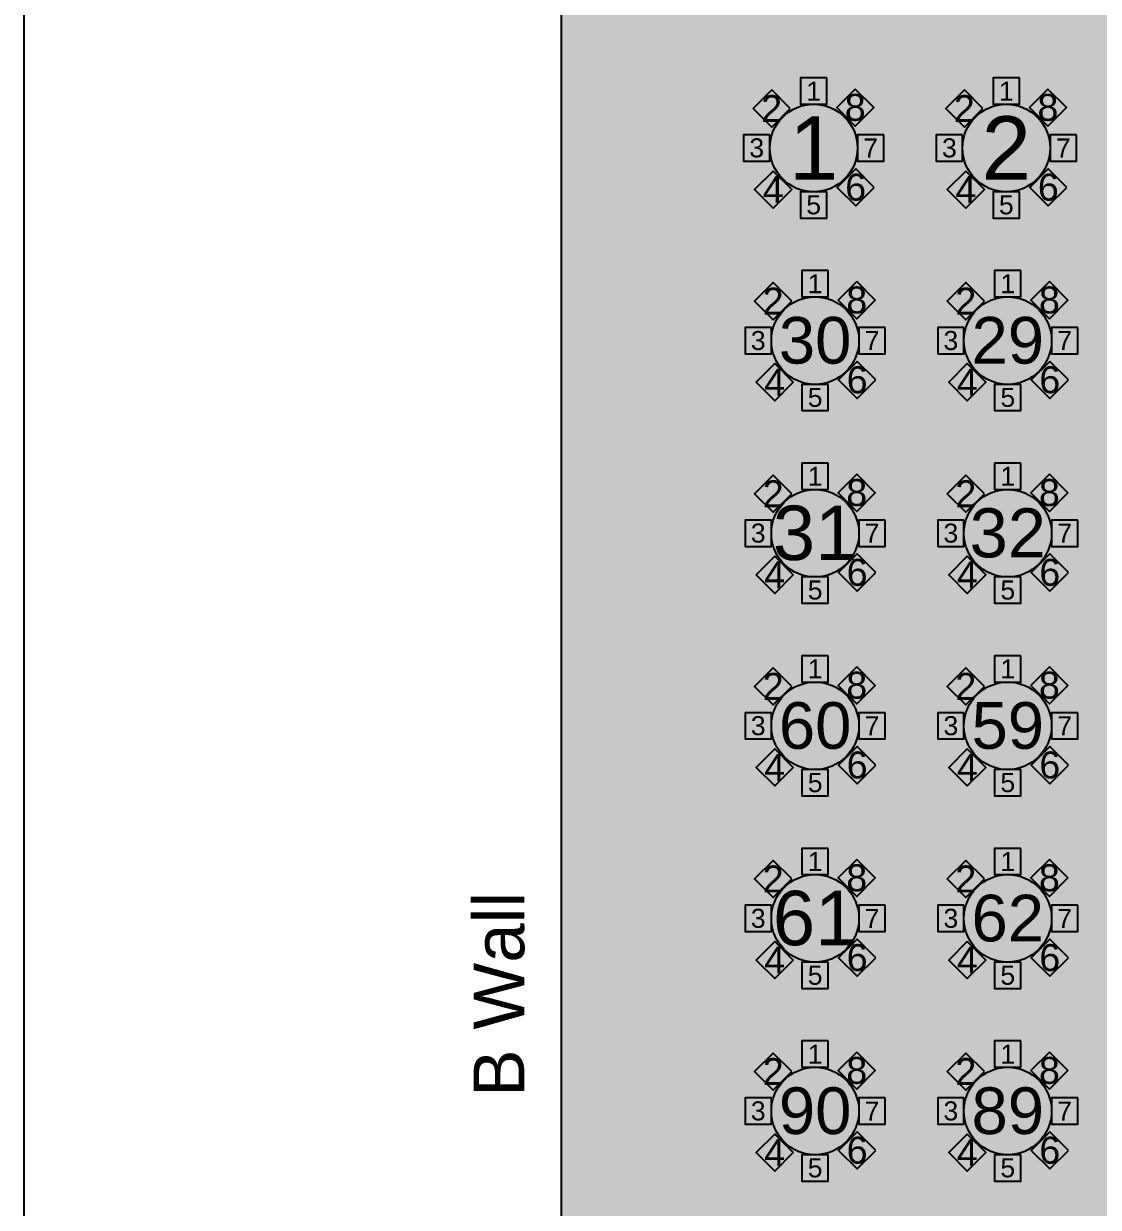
# Model space of a CAD drawing. Header units: feet. Extents: x 280 to 544, y 563 to 815.
# Drawn here: x 279.9 to 341.2, y 679.7 to 747.3 of the extents above; entities that cross this region are included whole.
import ezdxf
from ezdxf.enums import TextEntityAlignment as Align

# ---------------------------------------------------------------- set-up
doc = ezdxf.new("R2010")
doc.units = ezdxf.units.FT
doc.header["$MEASUREMENT"] = 0
for name, color, linetype in [('[labels]', 7, 'Continuous'), ('Background', 7, 'Continuous'), ('Border', 7, 'Continuous'), ('Building', 7, 'Continuous'), ('Layer 1', 7, 'Continuous')]:
    doc.layers.add(name, color=color, linetype=linetype)
doc.styles.add('Arial', font='Arial.ttf')

msp = doc.modelspace()

# ---------------------------------------------------------------- hatches: boundary and pattern name
at = {"layer": 'Background', "lineweight": 0, "true_color": 0xe6e6e6, "transparency": 33554687}
h = msp.add_hatch(color=254, dxfattribs=at)
h.dxf.hatch_style = 1
h.paths.add_polyline_path([(491.791, 760.881), (310.541, 760.881), (310.541, 592.714), (491.791, 592.714)])
at = {"layer": 'Layer 1', "lineweight": 0, "true_color": 0xd5a6bd, "transparency": 33554687}
h = msp.add_hatch(color=9, dxfattribs=at)
edge = h.paths.add_edge_path(flags=0)
edge.add_ellipse((324.957, 740.204), major_axis=(2.5, 0), ratio=1, start_angle=0.00573, end_angle=360, ccw=False)
edge.add_line((327.457, 740.204), (327.457, 740.204))
h = msp.add_hatch(color=9, dxfattribs=at)
edge = h.paths.add_edge_path(flags=0)
edge.add_ellipse((335.957, 740.204), major_axis=(2.5, 0), ratio=1, start_angle=0.00573, end_angle=360, ccw=False)
edge.add_line((338.457, 740.204), (338.457, 740.204))
h = msp.add_hatch(color=9, dxfattribs=at)
edge = h.paths.add_edge_path(flags=0)
edge.add_ellipse((325.041, 729.204), major_axis=(2.5, 0), ratio=1, start_angle=0.00573, end_angle=360, ccw=False)
edge.add_line((327.54, 729.204), (327.541, 729.204))
h = msp.add_hatch(color=9, dxfattribs=at)
edge = h.paths.add_edge_path(flags=0)
edge.add_ellipse((336.041, 729.204), major_axis=(2.5, 0), ratio=1, start_angle=0.00573, end_angle=360, ccw=False)
edge.add_line((338.54, 729.204), (338.541, 729.204))
h = msp.add_hatch(color=9, dxfattribs=at)
edge = h.paths.add_edge_path(flags=0)
edge.add_ellipse((325.041, 718.204), major_axis=(2.5, 0), ratio=1, start_angle=0.00573, end_angle=360, ccw=False)
edge.add_line((327.54, 718.204), (327.541, 718.204))
h = msp.add_hatch(color=9, dxfattribs=at)
edge = h.paths.add_edge_path(flags=0)
edge.add_ellipse((336.041, 718.204), major_axis=(2.5, 0), ratio=1, start_angle=0.00573, end_angle=360, ccw=False)
edge.add_line((338.54, 718.204), (338.541, 718.204))
h = msp.add_hatch(color=9, dxfattribs=at)
edge = h.paths.add_edge_path(flags=0)
edge.add_ellipse((325.041, 707.204), major_axis=(2.5, 0), ratio=1, start_angle=0.00573, end_angle=360, ccw=False)
edge.add_line((327.54, 707.204), (327.541, 707.204))
h = msp.add_hatch(color=9, dxfattribs=at)
edge = h.paths.add_edge_path(flags=0)
edge.add_ellipse((336.041, 707.204), major_axis=(2.5, 0), ratio=1, start_angle=0.00573, end_angle=360, ccw=False)
edge.add_line((338.54, 707.204), (338.541, 707.204))
h = msp.add_hatch(color=9, dxfattribs=at)
edge = h.paths.add_edge_path(flags=0)
edge.add_ellipse((325.041, 696.204), major_axis=(2.5, 0), ratio=1, start_angle=0.00573, end_angle=360, ccw=False)
edge.add_line((327.54, 696.204), (327.541, 696.204))
h = msp.add_hatch(color=9, dxfattribs=at)
edge = h.paths.add_edge_path(flags=0)
edge.add_ellipse((336.041, 696.204), major_axis=(2.5, 0), ratio=1, start_angle=0.00573, end_angle=360, ccw=False)
edge.add_line((338.54, 696.204), (338.541, 696.204))
h = msp.add_hatch(color=9, dxfattribs=at)
edge = h.paths.add_edge_path(flags=0)
edge.add_ellipse((325.041, 685.204), major_axis=(2.5, 0), ratio=1, start_angle=0.00573, end_angle=360, ccw=False)
edge.add_line((327.54, 685.204), (327.541, 685.204))
h = msp.add_hatch(color=9, dxfattribs=at)
edge = h.paths.add_edge_path(flags=0)
edge.add_ellipse((336.041, 685.204), major_axis=(2.5, 0), ratio=1, start_angle=0.00573, end_angle=360, ccw=False)
edge.add_line((338.54, 685.204), (338.541, 685.204))

# ---------------------------------------------------------------- linework, layer by layer
at = {"layer": 'Background', "color": 254, "lineweight": 0, "true_color": 0xe6e6e6, "transparency": 33554687}
msp.add_lwpolyline([(491.791, 760.881), (310.541, 760.881), (310.541, 592.714), (491.791, 592.714)], close=True, dxfattribs=at)
at = {"layer": 'Background', "color": 254, "lineweight": 25, "true_color": 0xe6e6e6}
msp.add_lwpolyline([(491.791, 760.881), (310.541, 760.881), (310.541, 592.714), (491.791, 592.714)], close=True, dxfattribs=at)
at = {"layer": 'Border', "color": 18, "lineweight": 25, "true_color": 0x000000}
msp.add_lwpolyline([(279.852, 562.758), (543.852, 562.758), (543.852, 814.758), (279.852, 814.758)], close=True, dxfattribs=at)
at = {"layer": 'Building', "color": 18, "lineweight": 25, "true_color": 0x000000}
msp.add_lwpolyline([(310.541, 760.881), (310.541, 591.967)], dxfattribs=at)
at = {"layer": 'Layer 1', "color": 18, "lineweight": 25, "true_color": 0x000000}
for points in [[(325.707, 744.204), (324.207, 744.204), (324.207, 742.704), (325.707, 742.704)], [(336.707, 744.204), (335.207, 744.204), (335.207, 742.704), (336.707, 742.704)], [(323.622, 742.457), (322.562, 743.518), (321.501, 742.457), (322.562, 741.397)], [(327.332, 743.574), (326.272, 742.514), (327.332, 741.453), (328.393, 742.514)], [(334.622, 742.457), (333.562, 743.518), (332.501, 742.457), (333.562, 741.397)], [(338.332, 743.574), (337.272, 742.514), (338.332, 741.453), (339.393, 742.514)], [(322.457, 740.954), (320.957, 740.954), (320.957, 739.454), (322.457, 739.454)], [(328.957, 740.954), (327.457, 740.954), (327.457, 739.454), (328.957, 739.454)], [(333.457, 740.954), (331.957, 740.954), (331.957, 739.454), (333.457, 739.454)], [(339.957, 740.954), (338.457, 740.954), (338.457, 739.454), (339.957, 739.454)], [(322.648, 738.89), (321.587, 737.829), (322.648, 736.769), (323.709, 737.829)], [(328.416, 737.957), (327.356, 739.018), (326.295, 737.957), (327.356, 736.897)], [(333.648, 738.89), (332.587, 737.829), (333.648, 736.769), (334.709, 737.829)], [(339.416, 737.957), (338.356, 739.018), (337.295, 737.957), (338.356, 736.897)], [(325.707, 737.704), (324.207, 737.704), (324.207, 736.204), (325.707, 736.204)], [(336.707, 737.704), (335.207, 737.704), (335.207, 736.204), (336.707, 736.204)], [(325.791, 733.204), (324.291, 733.204), (324.291, 731.704), (325.791, 731.704)], [(336.791, 733.204), (335.291, 733.204), (335.291, 731.704), (336.791, 731.704)], [(323.706, 731.457), (322.645, 732.518), (321.584, 731.457), (322.645, 730.397)], [(327.416, 732.574), (326.355, 731.514), (327.416, 730.453), (328.476, 731.514)], [(334.706, 731.457), (333.645, 732.518), (332.584, 731.457), (333.645, 730.397)], [(338.416, 732.574), (337.355, 731.514), (338.416, 730.453), (339.476, 731.514)], [(322.541, 729.954), (321.041, 729.954), (321.041, 728.454), (322.541, 728.454)], [(329.041, 729.954), (327.541, 729.954), (327.541, 728.454), (329.041, 728.454)], [(333.541, 729.954), (332.041, 729.954), (332.041, 728.454), (333.541, 728.454)], [(340.041, 729.954), (338.541, 729.954), (338.541, 728.454), (340.041, 728.454)], [(322.731, 727.89), (321.67, 726.829), (322.731, 725.769), (323.792, 726.829)], [(328.5, 726.957), (327.439, 728.018), (326.378, 726.957), (327.439, 725.897)], [(333.731, 727.89), (332.67, 726.829), (333.731, 725.769), (334.792, 726.829)], [(339.5, 726.957), (338.439, 728.018), (337.378, 726.957), (338.439, 725.897)], [(325.791, 726.704), (324.291, 726.704), (324.291, 725.204), (325.791, 725.204)], [(336.791, 726.704), (335.291, 726.704), (335.291, 725.204), (336.791, 725.204)], [(325.791, 722.204), (324.291, 722.204), (324.291, 720.704), (325.791, 720.704)], [(336.791, 722.204), (335.291, 722.204), (335.291, 720.704), (336.791, 720.704)], [(323.706, 720.457), (322.645, 721.518), (321.584, 720.457), (322.645, 719.397)], [(327.416, 721.574), (326.355, 720.514), (327.416, 719.453), (328.476, 720.514)], [(334.706, 720.457), (333.645, 721.518), (332.584, 720.457), (333.645, 719.397)], [(338.416, 721.574), (337.355, 720.514), (338.416, 719.453), (339.476, 720.514)], [(322.541, 718.954), (321.041, 718.954), (321.041, 717.454), (322.541, 717.454)], [(329.041, 718.954), (327.541, 718.954), (327.541, 717.454), (329.041, 717.454)], [(333.541, 718.954), (332.041, 718.954), (332.041, 717.454), (333.541, 717.454)], [(340.041, 718.954), (338.541, 718.954), (338.541, 717.454), (340.041, 717.454)], [(322.731, 716.89), (321.67, 715.829), (322.731, 714.769), (323.792, 715.829)], [(328.5, 715.957), (327.439, 717.018), (326.378, 715.957), (327.439, 714.897)], [(333.731, 716.89), (332.67, 715.829), (333.731, 714.769), (334.792, 715.829)], [(339.5, 715.957), (338.439, 717.018), (337.378, 715.957), (338.439, 714.897)], [(325.791, 715.704), (324.291, 715.704), (324.291, 714.204), (325.791, 714.204)], [(336.791, 715.704), (335.291, 715.704), (335.291, 714.204), (336.791, 714.204)], [(325.791, 711.204), (324.291, 711.204), (324.291, 709.704), (325.791, 709.704)], [(336.791, 711.204), (335.291, 711.204), (335.291, 709.704), (336.791, 709.704)], [(323.706, 709.457), (322.645, 710.518), (321.584, 709.457), (322.645, 708.397)], [(327.416, 710.574), (326.355, 709.514), (327.416, 708.453), (328.476, 709.514)], [(334.706, 709.457), (333.645, 710.518), (332.584, 709.457), (333.645, 708.397)], [(338.416, 710.574), (337.355, 709.514), (338.416, 708.453), (339.476, 709.514)], [(322.541, 707.954), (321.041, 707.954), (321.041, 706.454), (322.541, 706.454)], [(329.041, 707.954), (327.541, 707.954), (327.541, 706.454), (329.041, 706.454)], [(333.541, 707.954), (332.041, 707.954), (332.041, 706.454), (333.541, 706.454)], [(340.041, 707.954), (338.541, 707.954), (338.541, 706.454), (340.041, 706.454)], [(322.731, 705.89), (321.67, 704.829), (322.731, 703.769), (323.792, 704.829)], [(328.5, 704.957), (327.439, 706.018), (326.378, 704.957), (327.439, 703.897)], [(333.731, 705.89), (332.67, 704.829), (333.731, 703.769), (334.792, 704.829)], [(339.5, 704.957), (338.439, 706.018), (337.378, 704.957), (338.439, 703.897)], [(325.791, 704.704), (324.291, 704.704), (324.291, 703.204), (325.791, 703.204)], [(336.791, 704.704), (335.291, 704.704), (335.291, 703.204), (336.791, 703.204)], [(325.791, 700.204), (324.291, 700.204), (324.291, 698.704), (325.791, 698.704)], [(336.791, 700.204), (335.291, 700.204), (335.291, 698.704), (336.791, 698.704)], [(323.706, 698.457), (322.645, 699.518), (321.584, 698.457), (322.645, 697.397)], [(327.416, 699.574), (326.355, 698.514), (327.416, 697.453), (328.476, 698.514)], [(334.706, 698.457), (333.645, 699.518), (332.584, 698.457), (333.645, 697.397)], [(338.416, 699.574), (337.355, 698.514), (338.416, 697.453), (339.476, 698.514)], [(322.541, 696.954), (321.041, 696.954), (321.041, 695.454), (322.541, 695.454)], [(329.041, 696.954), (327.541, 696.954), (327.541, 695.454), (329.041, 695.454)], [(333.541, 696.954), (332.041, 696.954), (332.041, 695.454), (333.541, 695.454)], [(340.041, 696.954), (338.541, 696.954), (338.541, 695.454), (340.041, 695.454)], [(328.5, 693.957), (327.439, 695.018), (326.378, 693.957), (327.439, 692.897)], [(339.5, 693.957), (338.439, 695.018), (337.378, 693.957), (338.439, 692.897)], [(322.731, 694.89), (321.67, 693.829), (322.731, 692.769), (323.792, 693.829)], [(333.731, 694.89), (332.67, 693.829), (333.731, 692.769), (334.792, 693.829)], [(325.791, 693.704), (324.291, 693.704), (324.291, 692.204), (325.791, 692.204)], [(336.791, 693.704), (335.291, 693.704), (335.291, 692.204), (336.791, 692.204)], [(325.791, 689.204), (324.291, 689.204), (324.291, 687.704), (325.791, 687.704)], [(336.791, 689.204), (335.291, 689.204), (335.291, 687.704), (336.791, 687.704)], [(323.706, 687.457), (322.645, 688.518), (321.584, 687.457), (322.645, 686.397)], [(327.416, 688.574), (326.355, 687.514), (327.416, 686.453), (328.476, 687.514)], [(334.706, 687.457), (333.645, 688.518), (332.584, 687.457), (333.645, 686.397)], [(338.416, 688.574), (337.355, 687.514), (338.416, 686.453), (339.476, 687.514)], [(322.541, 685.954), (321.041, 685.954), (321.041, 684.454), (322.541, 684.454)], [(329.041, 685.954), (327.541, 685.954), (327.541, 684.454), (329.041, 684.454)], [(333.541, 685.954), (332.041, 685.954), (332.041, 684.454), (333.541, 684.454)], [(340.041, 685.954), (338.541, 685.954), (338.541, 684.454), (340.041, 684.454)], [(322.731, 683.89), (321.67, 682.829), (322.731, 681.769), (323.792, 682.829)], [(328.5, 682.957), (327.439, 684.018), (326.378, 682.957), (327.439, 681.897)], [(333.731, 683.89), (332.67, 682.829), (333.731, 681.769), (334.792, 682.829)], [(339.5, 682.957), (338.439, 684.018), (337.378, 682.957), (338.439, 681.897)], [(325.791, 682.704), (324.291, 682.704), (324.291, 681.204), (325.791, 681.204)], [(336.791, 682.704), (335.291, 682.704), (335.291, 681.204), (336.791, 681.204)]]:
    msp.add_lwpolyline(points, close=True, dxfattribs=at)
for centre in [(324.957, 740.204), (335.957, 740.204), (325.041, 729.204), (336.041, 729.204), (325.041, 718.204), (336.041, 718.204), (325.041, 707.204), (336.041, 707.204), (325.041, 696.204), (336.041, 696.204), (325.041, 685.204), (336.041, 685.204)]:
    msp.add_ellipse(centre, major_axis=(2.5, 0), ratio=1, dxfattribs=at)

# ---------------------------------------------------------------- texts
at = {"layer": '[labels]', "color": 18, "true_color": 0x000000, "attachment_point": 5, "line_spacing_factor": 0.85, "style": 'Arial'}
for s, insert, char_height, width in [('1', (324.957, 743.454), 1.087, 1.5), ('1', (335.957, 743.454), 1.087, 1.5), ('2', (322.562, 742.457), 1.538, 2.12132), ('8', (327.332, 742.514), 1.538, 2.12132), ('2', (333.562, 742.457), 1.538, 2.12132), ('8', (338.332, 742.514), 1.538, 2.12132), ('1', (324.957, 740.204), 3.625, 5), ('2', (335.957, 740.204), 3.625, 5), ('3', (321.707, 740.204), 1.087, 1.5), ('7', (328.207, 740.204), 1.087, 1.5), ('3', (332.707, 740.204), 1.087, 1.5), ('7', (339.207, 740.204), 1.087, 1.5), ('4', (322.648, 737.829), 1.538, 2.12132), ('6', (327.356, 737.957), 1.538, 2.12132), ('4', (333.648, 737.829), 1.538, 2.12132), ('6', (338.356, 737.957), 1.538, 2.12132), ('5', (324.957, 736.954), 1.087, 1.5), ('5', (335.957, 736.954), 1.087, 1.5), ('1', (325.041, 732.454), 1.087, 1.5), ('1', (336.041, 732.454), 1.087, 1.5), ('2', (322.645, 731.457), 1.538, 2.12132), ('8', (327.416, 731.514), 1.538, 2.12132), ('2', (333.645, 731.457), 1.538, 2.12132), ('8', (338.416, 731.514), 1.538, 2.12132), ('30', (325.041, 729.204), 2.6647, 5), ('29', (336.041, 729.204), 2.6647, 5), ('3', (321.791, 729.204), 1.087, 1.5), ('7', (328.291, 729.204), 1.087, 1.5), ('3', (332.791, 729.204), 1.087, 1.5), ('7', (339.291, 729.204), 1.087, 1.5), ('4', (322.731, 726.829), 1.538, 2.12132), ('6', (327.439, 726.957), 1.538, 2.12132), ('4', (333.731, 726.829), 1.538, 2.12132), ('6', (338.439, 726.957), 1.538, 2.12132), ('5', (325.041, 725.954), 1.087, 1.5), ('5', (336.041, 725.954), 1.087, 1.5), ('1', (325.041, 721.454), 1.087, 1.5), ('1', (336.041, 721.454), 1.087, 1.5), ('8', (327.416, 720.514), 1.538, 2.12132), ('8', (338.416, 720.514), 1.538, 2.12132), ('2', (322.645, 720.457), 1.538, 2.12132), ('2', (333.645, 720.457), 1.538, 2.12132), ('31', (325.041, 718.204), 3.108, 5), ('32', (336.041, 718.204), 2.805, 5), ('3', (321.791, 718.204), 1.087, 1.5), ('7', (328.291, 718.204), 1.087, 1.5), ('3', (332.791, 718.204), 1.087, 1.5), ('7', (339.291, 718.204), 1.087, 1.5), ('4', (322.731, 715.829), 1.538, 2.12132), ('6', (327.439, 715.957), 1.538, 2.12132), ('4', (333.731, 715.829), 1.538, 2.12132), ('6', (338.439, 715.957), 1.538, 2.12132), ('5', (325.041, 714.954), 1.087, 1.5), ('5', (336.041, 714.954), 1.087, 1.5), ('1', (325.041, 710.454), 1.087, 1.5), ('1', (336.041, 710.454), 1.087, 1.5), ('2', (322.645, 709.457), 1.538, 2.12132), ('8', (327.416, 709.514), 1.538, 2.12132), ('2', (333.645, 709.457), 1.538, 2.12132), ('8', (338.416, 709.514), 1.538, 2.12132), ('60', (325.041, 707.204), 2.6647, 5), ('59', (336.041, 707.204), 2.6647, 5), ('3', (321.791, 707.204), 1.087, 1.5), ('7', (328.291, 707.204), 1.087, 1.5), ('3', (332.791, 707.204), 1.087, 1.5), ('7', (339.291, 707.204), 1.087, 1.5), ('6', (327.439, 704.957), 1.538, 2.12132), ('6', (338.439, 704.957), 1.538, 2.12132), ('4', (322.731, 704.829), 1.538, 2.12132), ('4', (333.731, 704.829), 1.538, 2.12132), ('5', (325.041, 703.954), 1.087, 1.5), ('5', (336.041, 703.954), 1.087, 1.5), ('1', (325.041, 699.454), 1.087, 1.5), ('1', (336.041, 699.454), 1.087, 1.5), ('2', (322.645, 698.457), 1.538, 2.12132), ('8', (327.416, 698.514), 1.538, 2.12132), ('2', (333.645, 698.457), 1.538, 2.12132), ('8', (338.416, 698.514), 1.538, 2.12132), ('61', (325.041, 696.204), 3.108, 5), ('62', (336.041, 696.204), 2.6647, 5), ('3', (321.791, 696.204), 1.087, 1.5), ('7', (328.291, 696.204), 1.087, 1.5), ('3', (332.791, 696.204), 1.087, 1.5), ('7', (339.291, 696.204), 1.087, 1.5), ('4', (322.731, 693.829), 1.538, 2.12132), ('6', (327.439, 693.957), 1.538, 2.12132), ('4', (333.731, 693.829), 1.538, 2.12132), ('6', (338.439, 693.957), 1.538, 2.12132), ('5', (325.041, 692.954), 1.087, 1.5), ('5', (336.041, 692.954), 1.087, 1.5), ('1', (325.041, 688.454), 1.087, 1.5), ('1', (336.041, 688.454), 1.087, 1.5), ('2', (322.645, 687.457), 1.538, 2.12132), ('8', (327.416, 687.514), 1.538, 2.12132), ('2', (333.645, 687.457), 1.538, 2.12132), ('8', (338.416, 687.514), 1.538, 2.12132), ('90', (325.041, 685.204), 2.6647, 5), ('89', (336.041, 685.204), 2.6647, 5), ('3', (321.791, 685.204), 1.087, 1.5), ('7', (328.291, 685.204), 1.087, 1.5), ('3', (332.791, 685.204), 1.087, 1.5), ('7', (339.291, 685.204), 1.087, 1.5), ('4', (322.731, 682.829), 1.538, 2.12132), ('6', (327.439, 682.957), 1.538, 2.12132), ('4', (333.731, 682.829), 1.538, 2.12132), ('6', (338.439, 682.957), 1.538, 2.12132), ('5', (325.041, 681.954), 1.087, 1.5), ('5', (336.041, 681.954), 1.087, 1.5)]:
    msp.add_mtext(s, dxfattribs=dict(at, insert=insert, char_height=char_height, width=width))
at = {"layer": 'Building', "color": 18, "true_color": 0x000000, "style": 'Arial'}
msp.add_text('B Wall', height=2.9, rotation=90, dxfattribs=at).set_placement((305.536, 686.022), align=Align.TOP_LEFT)

doc.saveas('drawing.dxf')
